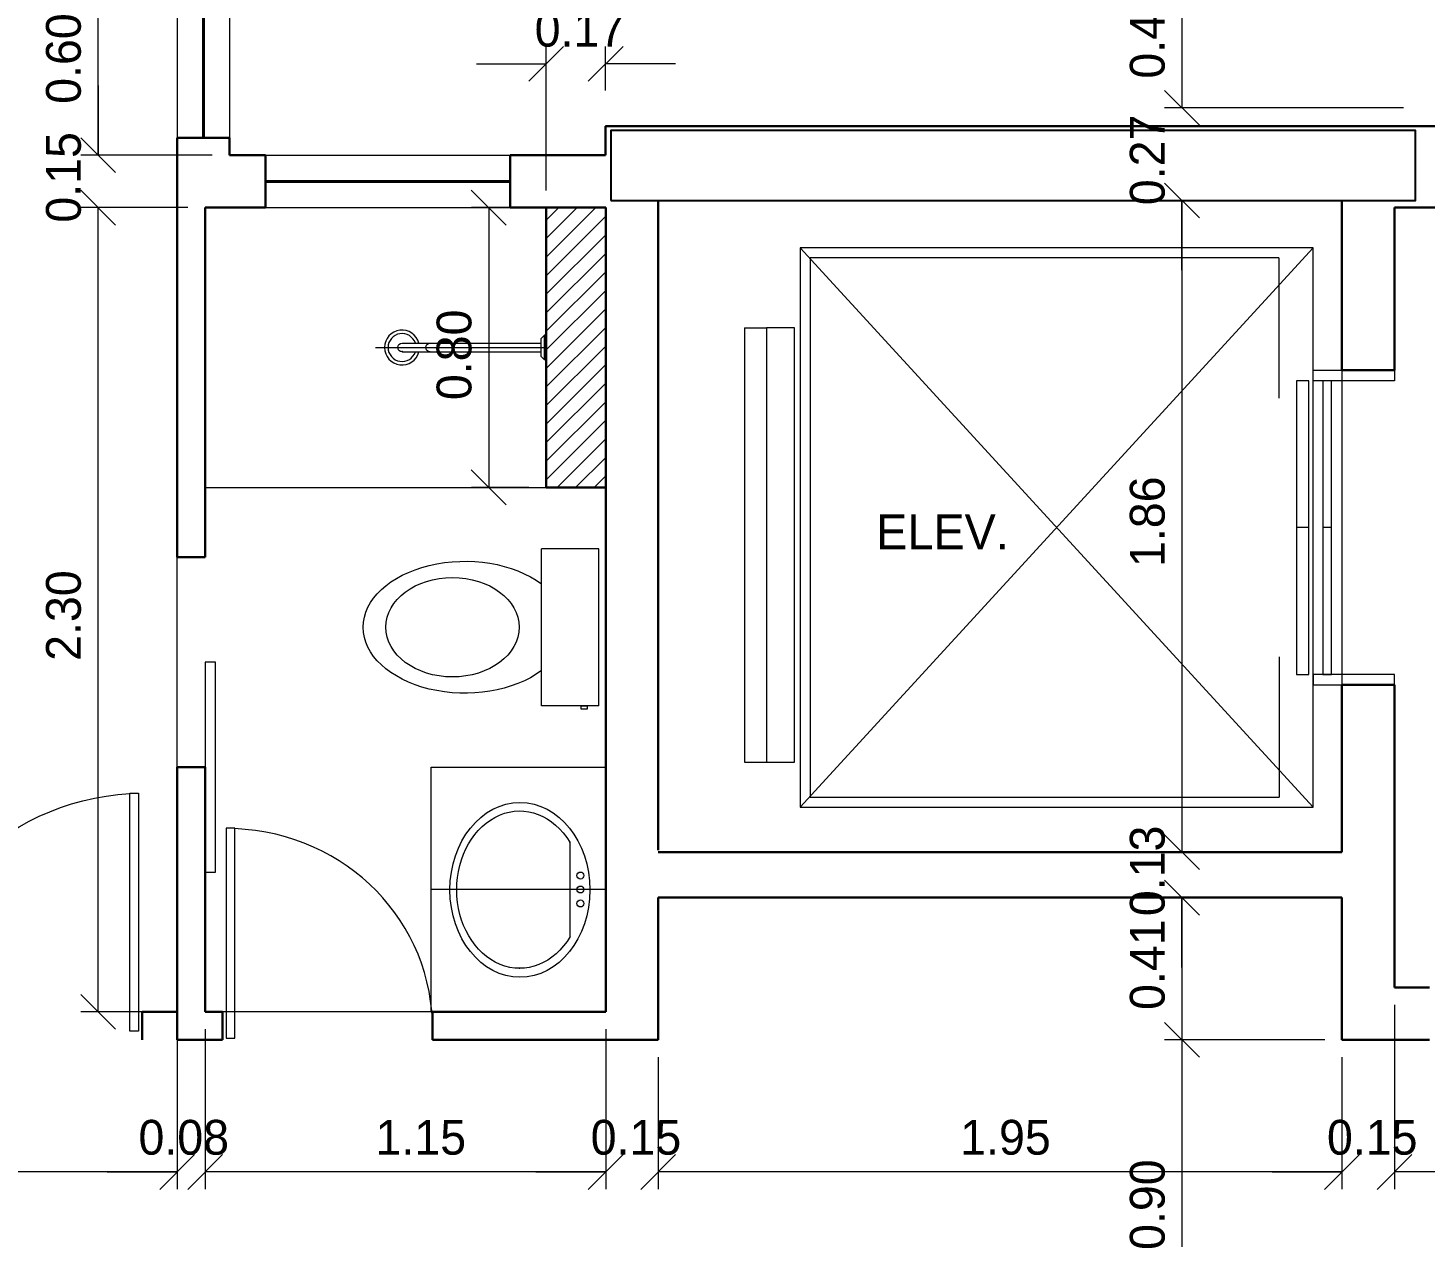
# Model space of a CAD drawing. Header units: metres. Extents: x 3.9 to 63.3, y 8 to 50.1.
# Drawn here: x 17.408 to 21.402, y 18.845 to 22.303 of the extents above; entities that cross this region are included whole.
import ezdxf
from ezdxf.enums import TextEntityAlignment as Align

# ---------------------------------------------------------------- set-up
doc = ezdxf.new("R2010")
doc.units = ezdxf.units.M
doc.header["$MEASUREMENT"] = 0
doc.linetypes.add('DGN Style 3', pattern=[1.383601, 0.988287, -0.395315])
doc.linetypes.add('DGN Style 4', pattern=[1.582247, 0.790629, -0.395315, 0.000988287, -0.395315])
doc.layers.get('Defpoints').update_dxf_attribs({"lineweight": 0})
for name, color, linetype, lineweight in [('00-EDIFICACOES TÉRREO', 7, 'Continuous', 0), ('24 - Textos Gerais', 7, 'Continuous', 0), ('34 - Mobiliário', 7, 'Continuous', 0), ('CORNIJAS_VAR NA PLANTA PTIPO 1', 7, 'Continuous', 0), ('Level 11-1', 7, 'Continuous', 0), ('Level 12', 7, 'Continuous', 0), ('Level 36', 7, 'Continuous', 0), ('Level 45', 7, 'Continuous', 0), ('Level 46', 7, 'Continuous', 0)]:
    doc.layers.add(name, color=color, linetype=linetype, lineweight=lineweight)
doc.layers.add('6', color=6, linetype='Continuous')
doc.styles.add('Style-INTL_ENGINEERING', font='INTL_ENGINEERING.shx')
doc.dimstyles.get("Standard").update_dxf_attribs({"dimtxt": 0.18, "dimasz": 0.18, "dimexe": 0.18, "dimexo": 0.0625, "dimgap": 0.09, "dimtad": 0, "dimtih": 1, "dimtoh": 1, "dimdec": 4, "dimzin": 1, "dimdsep": 46, "dimtxsty": 'Standard', "dimcen": 0, "dimadec": 0, "dimazin": 0, "dimtfac": 1, "dimtdec": 4, "dimtofl": 0, "dimtmove": 0, "dimatfit": 3, "dimfxl": 0, "dimtolj": 1, "dimtzin": 1, "dimarcsym": 0})

# ---------------------------------------------------------------- blocks, each defined once
blk = doc.blocks.new('*U27')
at = {"layer": '24 - Textos Gerais', "color": 172, "linetype": 'Continuous', "lineweight": 13}
blk.add_line((-0.147, -0.136), (-0.147, 0.133), dxfattribs=at)
at = {"layer": '24 - Textos Gerais', "color": 172, "linetype": 'DGN Style 4', "lineweight": 13}
blk.add_line((-0.25, -0.001), (0.25, -0.001), dxfattribs=at)
at = {"layer": '24 - Textos Gerais', "color": 172, "linetype": 'Continuous', "lineweight": 13}
for centre in [(-0.177, 0.039), (-0.177, -0.001), (-0.177, -0.041)]:
    blk.add_circle(centre, 0.01, dxfattribs=at)
blk.add_ellipse((-0.004, 0), major_axis=(0, 0.25), ratio=0.8, dxfattribs=at)
at = {"layer": '24 - Textos Gerais', "color": 172, "linetype": 'Continuous', "lineweight": 13, "extrusion": (0, 0, -1)}
blk.add_ellipse((-0.0033, -0.0006), major_axis=(0, 0.225), ratio=0.8, start_param=5.350888, end_param=10.349301, dxfattribs=at)
at = {"layer": '24 - Textos Gerais', "color": 172, "linetype": 'Continuous', "lineweight": 13}
for p in [(-0.003, 0.224), (-0.003, 0.224), (-0.147, -0.136)]:
    blk.add_point(p, dxfattribs=at)
blk = doc.blocks.new('SANCXP_1')
at = {"layer": '24 - Textos Gerais', "color": 172, "linetype": 'Continuous', "lineweight": 0}
for p, q in [((0.06, -0.4488), (0.06, 0.4488)), ((0.06, 0.4488), (0.3864, 0.4488)), ((0.3864, -0.4488), (0.3864, 0.4488)), ((0.06, -0.4488), (0.3864, -0.4488))]:
    blk.add_line(p, q, dxfattribs=at)
at = {"layer": '24 - Textos Gerais', "color": 172, "linetype": 'Continuous', "lineweight": 0, "extrusion": (0, 0, -1), "flags": 128}
blk.add_lwpolyline([(-0.1252, -0.4682), (-0.1601, -0.4682), (-0.1601, -0.4492), (-0.1252, -0.4492)], close=True, dxfattribs=at)
at = {"layer": '24 - Textos Gerais', "color": 172, "linetype": 'Continuous', "lineweight": 0}
blk.add_ellipse((0.825, 0.0001), major_axis=(-0.5814, 0), ratio=0.649123, start_param=0.716078, end_param=5.567107, dxfattribs=at)
at = {"layer": '24 - Textos Gerais', "color": 172, "linetype": 'Continuous', "lineweight": 0, "extrusion": (0, 0, -1)}
blk.add_ellipse((0.8964, 0.0001), major_axis=(0.381, 0), ratio=0.746923, dxfattribs=at)
blk = doc.blocks.new('*U29')
at = {"layer": '24 - Textos Gerais', "color": 172, "linetype": 'Continuous', "lineweight": 0}
for p, q in [((-0.2441, 0.035), (-0.2441, -0.035)), ((-0.2441, 0.035), (-0.2391, 0.035)), ((-0.2391, 0.035), (-0.2391, -0.035)), ((-0.2291, 0.025), (-0.2391, 0.035)), ((-0.2291, -0.025), (-0.2291, 0.025)), ((0.168, 0.0125), (-0.2291, 0.0125)), ((-0.2441, -0.035), (-0.2391, -0.035)), ((-0.2391, -0.035), (-0.2291, -0.025)), ((0.168, -0.0125), (-0.2291, -0.0125))]:
    blk.add_line(p, q, dxfattribs=at)
at = {"layer": '24 - Textos Gerais', "color": 172, "linetype": 'DGN Style 4', "lineweight": 13}
blk.add_line((0.2441, 0), (-0.2441, 0), dxfattribs=at)
at = {"layer": '24 - Textos Gerais', "color": 172, "linetype": 'Continuous', "lineweight": 0}
for radius, start, end in [(0.05, 194.4775, 165.5225), (0.04, 198.21, 161.79)]:
    blk.add_arc((0.168, 0), radius, start, end, dxfattribs=at)
at = {"layer": '24 - Textos Gerais', "color": 172, "linetype": 'Continuous', "lineweight": 0, "extrusion": (0, 0, -1)}
for centre in [(-0.088, 0), (-0.168, 0)]:
    blk.add_arc(centre, 0.0125, 90, 270, dxfattribs=at)
at = {"layer": '24 - Textos Gerais', "color": 172, "linetype": 'Continuous', "lineweight": 0}
blk.add_point((0.168, 0.011), dxfattribs=at)
blk = doc.blocks.new('*U22')
at = {"layer": 'Level 36', "color": 172, "linetype": 'Continuous', "lineweight": 13}
for p, q in [((-12.585, 3.08), (-11.6099, 3.08)), ((-11.9391, 2.28), (-11.4391, 2.28)), ((-11.9391, 1.58), (-11.9391, 2.28))]:
    blk.add_line(p, q, dxfattribs=at)
at = {"layer": '24 - Textos Gerais', "color": 172, "linetype": 'Continuous', "lineweight": 0, "rotation": 180}
blk.add_blockref('*U29', (-11.854, 3.48), dxfattribs=at)
at = {"layer": '24 - Textos Gerais', "color": 172, "linetype": 'Continuous', "lineweight": 0, "extrusion": (0, 0, -1), "xscale": 0.5000000000216841, "yscale": 0.5000000000216841, "zscale": 0.5000000000216841, "rotation": 359.9994663905647}
blk.add_blockref('SANCXP_1', (11.4298, 2.68), dxfattribs=at)
at = {"layer": '24 - Textos Gerais', "color": 172, "linetype": 'Continuous', "lineweight": 13, "rotation": 180}
blk.add_blockref('*U27', (-11.6891, 1.929), dxfattribs=at)
blk = doc.blocks.new('P60D')
at = {"layer": '00-EDIFICACOES TÉRREO', "color": 7, "linetype": 'Continuous', "lineweight": 13}
for p, q in [((0.035, 0.605), (0.01, 0.605)), ((0.01, 0.605), (0.01, 0.005)), ((0.035, 0.005), (0.035, 0.605)), ((0.01, 0.005), (0.035, 0.005))]:
    blk.add_line(p, q, dxfattribs=at)
blk.add_ellipse((-0.008, 0.0175), major_axis=(0.5808, 0.1881), ratio=0.957694, start_param=5.970015, end_param=7.482445, dxfattribs=at)
at = {"layer": 'CORNIJAS_VAR NA PLANTA PTIPO 1', "color": 7, "linetype": 'Continuous', "lineweight": 30}
for p, q in [((0, 0), (0, 0.08)), ((0.6, 0), (0.6, 0.08))]:
    blk.add_line(p, q, dxfattribs=at)
blk = doc.blocks.new('*U79')
at = {"layer": '34 - Mobiliário', "color": 7, "linetype": 'Continuous', "lineweight": 40}
blk.add_line((0, 0.25), (0, -0.25), dxfattribs=at)
at = {"layer": 'CORNIJAS_VAR NA PLANTA PTIPO 1', "color": 7, "linetype": 'Continuous', "lineweight": 0}
for p, q in [((-0.075, 0.25), (-0.075, -0.25)), ((0.075, 0.25), (0.075, -0.25))]:
    blk.add_line(p, q, dxfattribs=at)
at = {"layer": 'CORNIJAS_VAR NA PLANTA PTIPO 1', "color": 7, "linetype": 'Continuous', "lineweight": 30}
for p, q in [((-0.075, 0.25), (0.075, 0.25)), ((-0.075, -0.25), (0.075, -0.25))]:
    blk.add_line(p, q, dxfattribs=at)
blk = doc.blocks.new('*U77')
at = {"layer": '34 - Mobiliário', "color": 7, "linetype": 'DGN Style 3', "lineweight": 40}
blk.add_line((0.35, 0), (-0.35, 0), dxfattribs=at)
at = {"layer": 'CORNIJAS_VAR NA PLANTA PTIPO 1', "color": 7, "linetype": 'Continuous', "lineweight": 30}
for p, q in [((-0.35, -0.075), (-0.35, 0.075)), ((0.35, -0.075), (0.35, 0.075))]:
    blk.add_line(p, q, dxfattribs=at)
at = {"layer": 'CORNIJAS_VAR NA PLANTA PTIPO 1', "color": 7, "linetype": 'Continuous', "lineweight": 0}
for p, q in [((0.35, 0.075), (-0.35, 0.075)), ((0.35, -0.075), (-0.35, -0.075))]:
    blk.add_line(p, q, dxfattribs=at)
blk = doc.blocks.new('P70D')
at = {"layer": '00-EDIFICACOES TÉRREO', "color": 7, "linetype": 'Continuous', "lineweight": 13}
for p, q in [((0.035, 0.705), (0.01, 0.705)), ((0.01, 0.705), (0.01, 0.025)), ((0.035, 0.025), (0.035, 0.705)), ((0.01, 0.025), (0.035, 0.025))]:
    blk.add_line(p, q, dxfattribs=at)
blk.add_ellipse((0.0073, 0.032), major_axis=(0.6611, -0.2141), ratio=0.965677, start_param=0.313159, end_param=1.833935, dxfattribs=at)
at = {"layer": 'CORNIJAS_VAR NA PLANTA PTIPO 1', "color": 7, "linetype": 'Continuous', "lineweight": 30}
for p, q in [((0, 0), (0, 0.08)), ((0.7, 0), (0.7, 0.08))]:
    blk.add_line(p, q, dxfattribs=at)
blk = doc.blocks.new('*D242')
at = {"layer": 'Defpoints', "color": 2, "linetype": 'Continuous', "lineweight": 0}
for p, q in [((20.6574, 22.5888), (20.7569, 22.4893)), ((20.449, 22.539), (20.7566, 22.539)), ((20.7071, 22.539), (20.7071, 22.0746)), ((20.7569, 22.0249), (20.6574, 22.1244)), ((21.34, 22.0746), (20.6576, 22.0746))]:
    blk.add_line(p, q, dxfattribs=at)
at = {"layer": 'Defpoints'}
for p in [(20.3996, 22.539), (20.7071, 22.3068), (20.7071, 22.0746), (21.3895, 22.0746)]:
    blk.add_point(p, dxfattribs=at)
at = {"layer": 'Defpoints', "color": 2, "linetype": 'Continuous', "lineweight": 0, "style": 'Style-INTL_ENGINEERING'}
blk.add_text('0.46', height=0.0995, rotation=90, dxfattribs=at).set_placement((20.6079, 22.158), align=Align.MIDDLE_LEFT)
blk = doc.blocks.new('_Oblique')
at = {"color": 0, "linetype": 'ByBlock', "lineweight": -2}
blk.add_line((0.5, 0.5), (-0.5, -0.5), dxfattribs=at)
blk = doc.blocks.new('*D243')
at = {"layer": 'Defpoints', "color": 2, "linetype": 'Continuous', "lineweight": 0}
for p, q in [((20.7071, 22.2741), (20.7071, 22.0746)), ((20.7569, 22.0249), (20.6574, 22.1244)), ((21.34, 22.0746), (20.6576, 22.0746)), ((20.6574, 21.8594), (20.7569, 21.7599)), ((21.325, 21.8096), (20.6576, 21.8096)), ((20.7071, 21.6101), (20.7071, 21.8096))]:
    blk.add_line(p, q, dxfattribs=at)
at = {"layer": 'Defpoints'}
for p in [(21.3895, 22.0746), (20.7071, 21.9421), (20.7071, 21.8096), (21.3745, 21.8096)]:
    blk.add_point(p, dxfattribs=at)
at = {"layer": 'Defpoints', "color": 2, "linetype": 'Continuous', "lineweight": 0, "style": 'Style-INTL_ENGINEERING'}
blk.add_text('0.27', height=0.0995, rotation=90, dxfattribs=at).set_placement((20.6079, 21.796), align=Align.MIDDLE_LEFT)
blk = doc.blocks.new('*D244')
at = {"layer": 'Defpoints', "color": 2, "linetype": 'Continuous', "lineweight": 0}
for p, q in [((20.6574, 21.8594), (20.7569, 21.7599)), ((21.325, 21.8096), (20.6576, 21.8096)), ((20.7071, 21.8096), (20.7071, 19.9457)), ((20.7569, 19.896), (20.6574, 19.9955)), ((21.1151, 19.9457), (20.6576, 19.9457))]:
    blk.add_line(p, q, dxfattribs=at)
at = {"layer": 'Defpoints'}
for p in [(21.3745, 21.8096), (20.7071, 20.8777), (20.7071, 19.9457), (21.1645, 19.9457)]:
    blk.add_point(p, dxfattribs=at)
at = {"layer": 'Defpoints', "color": 2, "linetype": 'Continuous', "lineweight": 0, "style": 'Style-INTL_ENGINEERING'}
blk.add_text('1.86', height=0.0995, rotation=90, dxfattribs=at).set_placement((20.6079, 20.7613), align=Align.MIDDLE_LEFT)
blk = doc.blocks.new('*D245')
at = {"layer": 'Defpoints', "color": 2, "linetype": 'Continuous', "lineweight": 0}
for p, q in [((20.7569, 19.896), (20.6574, 19.9955)), ((20.7071, 19.9986), (20.7071, 19.9457)), ((21.1151, 19.9457), (20.6576, 19.9457)), ((20.6574, 19.8655), (20.7569, 19.766)), ((21.1151, 19.8157), (20.6576, 19.8157)), ((20.7071, 19.6162), (20.7071, 19.8157))]:
    blk.add_line(p, q, dxfattribs=at)
at = {"layer": 'Defpoints'}
for p in [(21.1645, 19.9457), (20.7071, 19.8807), (20.7071, 19.8157), (21.1645, 19.8157)]:
    blk.add_point(p, dxfattribs=at)
at = {"layer": 'Defpoints', "color": 2, "linetype": 'Continuous', "lineweight": 0, "style": 'Style-INTL_ENGINEERING'}
blk.add_text('0.13', height=0.0995, rotation=90, dxfattribs=at).set_placement((20.6079, 19.7628), align=Align.MIDDLE_LEFT)
blk = doc.blocks.new('*D246')
at = {"layer": 'Defpoints', "color": 2, "linetype": 'Continuous', "lineweight": 0}
for p, q in [((20.6574, 19.8655), (20.7569, 19.766)), ((21.1151, 19.8157), (20.6576, 19.8157)), ((20.7071, 19.8157), (20.7071, 19.409)), ((20.7569, 19.3593), (20.6574, 19.4588)), ((21.1151, 19.409), (20.6576, 19.409))]:
    blk.add_line(p, q, dxfattribs=at)
at = {"layer": 'Defpoints'}
for p in [(21.1645, 19.8157), (20.7071, 19.6124), (20.7071, 19.409), (21.1645, 19.409)]:
    blk.add_point(p, dxfattribs=at)
at = {"layer": 'Defpoints', "color": 2, "linetype": 'Continuous', "lineweight": 0, "style": 'Style-INTL_ENGINEERING'}
blk.add_text('0.41', height=0.0995, rotation=90, dxfattribs=at).set_placement((20.6079, 19.4945), align=Align.MIDDLE_LEFT)
blk = doc.blocks.new('*D247')
at = {"layer": 'Defpoints', "color": 2, "linetype": 'Continuous', "lineweight": 0}
for p, q in [((20.6574, 19.4588), (20.7569, 19.3593)), ((21.1151, 19.409), (20.6576, 19.409)), ((20.7071, 19.409), (20.7071, 18.509)), ((20.7569, 18.4593), (20.6574, 18.5588)), ((21.0951, 18.509), (20.6576, 18.509))]:
    blk.add_line(p, q, dxfattribs=at)
at = {"layer": 'Defpoints'}
for p in [(21.1645, 19.409), (20.7071, 18.959), (20.7071, 18.509), (21.1445, 18.509)]:
    blk.add_point(p, dxfattribs=at)
at = {"layer": 'Defpoints', "color": 2, "linetype": 'Continuous', "lineweight": 0, "style": 'Style-INTL_ENGINEERING'}
blk.add_text('0.90', height=0.0995, rotation=90, dxfattribs=at).set_placement((20.6079, 18.8082), align=Align.MIDDLE_LEFT)
blk = doc.blocks.new('*D277')
at = {"layer": 'Defpoints', "color": 2, "linetype": 'Continuous', "lineweight": 0}
for p, q in [((21.3146, 19.5095), (21.3146, 18.9817)), ((22.8146, 19.5095), (22.8146, 18.9817)), ((21.2648, 18.9814), (21.3643, 19.0809)), ((22.8643, 19.0809), (22.7648, 18.9814)), ((22.8146, 19.0312), (21.3146, 19.0312))]:
    blk.add_line(p, q, dxfattribs=at)
at = {"layer": 'Defpoints'}
for p in [(21.3146, 19.559), (22.8146, 19.559), (21.3146, 19.0312), (22.0646, 19.0312)]:
    blk.add_point(p, dxfattribs=at)
at = {"layer": 'Defpoints', "color": 2, "linetype": 'Continuous', "lineweight": 0, "style": 'Style-INTL_ENGINEERING'}
blk.add_text('1.50', height=0.0995, dxfattribs=at).set_placement((21.9466, 19.1304), align=Align.MIDDLE_LEFT)
blk = doc.blocks.new('*D278')
at = {"layer": 'Defpoints', "color": 2, "linetype": 'Continuous', "lineweight": 0}
for p, q in [((21.3146, 19.5095), (21.3146, 18.9817)), ((21.1645, 19.3595), (21.1645, 18.9817)), ((21.2143, 19.0809), (21.1148, 18.9814)), ((21.2648, 18.9814), (21.3643, 19.0809)), ((20.9651, 19.0312), (21.1645, 19.0312)), ((21.3575, 19.0312), (21.3146, 19.0312))]:
    blk.add_line(p, q, dxfattribs=at)
at = {"layer": 'Defpoints'}
for p in [(21.3146, 19.559), (21.1645, 19.409), (21.1645, 19.0312), (21.2396, 19.0312)]:
    blk.add_point(p, dxfattribs=at)
at = {"layer": 'Defpoints', "color": 2, "linetype": 'Continuous', "lineweight": 0, "style": 'Style-INTL_ENGINEERING'}
blk.add_text('0.15', height=0.0995, dxfattribs=at).set_placement((21.1216, 19.1304), align=Align.MIDDLE_LEFT)
blk = doc.blocks.new('*D279')
at = {"layer": 'Defpoints', "color": 2, "linetype": 'Continuous', "lineweight": 0}
for p, q in [((19.2097, 19.3595), (19.2097, 18.9817)), ((21.1645, 19.3595), (21.1645, 18.9817)), ((19.1599, 18.9814), (19.2594, 19.0809)), ((21.2143, 19.0809), (21.1148, 18.9814)), ((21.1645, 19.0312), (19.2097, 19.0312))]:
    blk.add_line(p, q, dxfattribs=at)
at = {"layer": 'Defpoints'}
for p in [(19.2097, 19.409), (21.1645, 19.409), (19.2097, 19.0312), (20.1871, 19.0312)]:
    blk.add_point(p, dxfattribs=at)
at = {"layer": 'Defpoints', "color": 2, "linetype": 'Continuous', "lineweight": 0, "style": 'Style-INTL_ENGINEERING'}
blk.add_text('1.95', height=0.0995, dxfattribs=at).set_placement((20.0731, 19.1304), align=Align.MIDDLE_LEFT)
blk = doc.blocks.new('*D280')
at = {"layer": 'Defpoints', "color": 2, "linetype": 'Continuous', "lineweight": 0}
for p, q in [((19.0597, 19.4395), (19.0597, 18.9817)), ((19.2097, 19.3595), (19.2097, 18.9817)), ((19.1094, 19.0809), (19.0099, 18.9814)), ((19.1599, 18.9814), (19.2594, 19.0809)), ((18.8602, 19.0312), (19.0597, 19.0312)), ((19.2526, 19.0312), (19.2097, 19.0312))]:
    blk.add_line(p, q, dxfattribs=at)
at = {"layer": 'Defpoints'}
for p in [(19.0597, 19.489), (19.2097, 19.409), (19.0597, 19.0312), (19.1347, 19.0312)]:
    blk.add_point(p, dxfattribs=at)
at = {"layer": 'Defpoints', "color": 2, "linetype": 'Continuous', "lineweight": 0, "style": 'Style-INTL_ENGINEERING'}
blk.add_text('0.15', height=0.0995, dxfattribs=at).set_placement((19.0168, 19.1304), align=Align.MIDDLE_LEFT)
blk = doc.blocks.new('*D281')
at = {"layer": 'Defpoints', "color": 2, "linetype": 'Continuous', "lineweight": 0}
for p, q in [((17.9145, 19.4395), (17.9145, 18.9817)), ((19.0597, 19.4395), (19.0597, 18.9817)), ((17.8648, 18.9814), (17.9643, 19.0809)), ((19.1094, 19.0809), (19.0099, 18.9814)), ((19.0597, 19.0312), (17.9145, 19.0312))]:
    blk.add_line(p, q, dxfattribs=at)
at = {"layer": 'Defpoints'}
for p in [(17.9145, 19.489), (19.0597, 19.489), (17.9145, 19.0312), (18.4871, 19.0312)]:
    blk.add_point(p, dxfattribs=at)
at = {"layer": 'Defpoints', "color": 2, "linetype": 'Continuous', "lineweight": 0, "style": 'Style-INTL_ENGINEERING'}
blk.add_text('1.15', height=0.0995, dxfattribs=at).set_placement((18.4017, 19.1304), align=Align.MIDDLE_LEFT)
blk = doc.blocks.new('*D282')
at = {"layer": 'Defpoints', "color": 2, "linetype": 'Continuous', "lineweight": 0}
for p, q in [((17.8346, 19.4395), (17.8346, 18.9817)), ((17.9145, 19.4395), (17.9145, 18.9817)), ((17.8843, 19.0809), (17.7848, 18.9814)), ((17.8648, 18.9814), (17.9643, 19.0809)), ((17.635, 19.0312), (17.8346, 19.0312)), ((18.025, 19.0312), (17.9145, 19.0312))]:
    blk.add_line(p, q, dxfattribs=at)
at = {"layer": 'Defpoints'}
for p in [(17.8346, 19.489), (17.9145, 19.489), (17.8346, 19.0312), (17.8745, 19.0312)]:
    blk.add_point(p, dxfattribs=at)
at = {"layer": 'Defpoints', "color": 2, "linetype": 'Continuous', "lineweight": 0, "style": 'Style-INTL_ENGINEERING'}
blk.add_text('0.08', height=0.0995, dxfattribs=at).set_placement((17.7241, 19.1304), align=Align.MIDDLE_LEFT)
blk = doc.blocks.new('*D283')
at = {"layer": 'Defpoints', "color": 2, "linetype": 'Continuous', "lineweight": 0}
for p, q in [((17.8346, 19.4395), (17.8346, 18.9817)), ((15.3345, 19.2595), (15.3345, 18.9817)), ((15.2848, 18.9814), (15.3843, 19.0809)), ((17.8843, 19.0809), (17.7848, 18.9814)), ((17.8346, 19.0312), (15.3345, 19.0312))]:
    blk.add_line(p, q, dxfattribs=at)
at = {"layer": 'Defpoints'}
for p in [(17.8346, 19.489), (15.3345, 19.309), (15.3345, 19.0312), (16.5845, 19.0312)]:
    blk.add_point(p, dxfattribs=at)
at = {"layer": 'Defpoints', "color": 2, "linetype": 'Continuous', "lineweight": 0, "style": 'Style-INTL_ENGINEERING'}
blk.add_text('2.50', height=0.0995, dxfattribs=at).set_placement((16.4384, 19.1304), align=Align.MIDDLE_LEFT)
blk = doc.blocks.new('*D312')
at = {"layer": 'Defpoints', "color": 2, "linetype": 'Continuous', "lineweight": 0}
for p, q in [((17.6088, 22.1385), (17.6088, 21.939)), ((17.6585, 21.8893), (17.559, 21.9888)), ((17.9351, 21.939), (17.5593, 21.939)), ((17.559, 21.8388), (17.6585, 21.7393)), ((17.8651, 21.789), (17.5593, 21.789)), ((17.6088, 21.7461), (17.6088, 21.789))]:
    blk.add_line(p, q, dxfattribs=at)
at = {"layer": 'Defpoints'}
for p in [(17.6088, 21.939), (17.9845, 21.939), (17.6088, 21.864), (17.9145, 21.789)]:
    blk.add_point(p, dxfattribs=at)
at = {"layer": 'Defpoints', "color": 2, "linetype": 'Continuous', "lineweight": 0, "style": 'Style-INTL_ENGINEERING'}
blk.add_text('0.15', height=0.0995, rotation=90, dxfattribs=at).set_placement((17.5095, 21.7461), align=Align.MIDDLE_LEFT)
blk = doc.blocks.new('*D313')
at = {"layer": 'Defpoints', "color": 2, "linetype": 'Continuous', "lineweight": 0}
for p, q in [((17.559, 22.5888), (17.6585, 22.4893)), ((17.785, 22.539), (17.5593, 22.539)), ((17.6088, 21.939), (17.6088, 22.539)), ((17.6585, 21.8893), (17.559, 21.9888)), ((17.9351, 21.939), (17.5593, 21.939))]:
    blk.add_line(p, q, dxfattribs=at)
at = {"layer": 'Defpoints'}
for p in [(17.6088, 22.539), (17.8346, 22.539), (17.6088, 22.239), (17.9845, 21.939)]:
    blk.add_point(p, dxfattribs=at)
at = {"layer": 'Defpoints', "color": 2, "linetype": 'Continuous', "lineweight": 0, "style": 'Style-INTL_ENGINEERING'}
blk.add_text('0.60', height=0.0995, rotation=90, dxfattribs=at).set_placement((17.5095, 22.0859), align=Align.MIDDLE_LEFT)
blk = doc.blocks.new('*D311')
at = {"layer": 'Defpoints', "color": 2, "linetype": 'Continuous', "lineweight": 0}
for p, q in [((17.559, 21.8388), (17.6585, 21.7393)), ((17.8651, 21.789), (17.5593, 21.789)), ((17.6088, 19.489), (17.6088, 21.789)), ((17.6585, 19.4393), (17.559, 19.5388)), ((17.785, 19.489), (17.5593, 19.489))]:
    blk.add_line(p, q, dxfattribs=at)
at = {"layer": 'Defpoints'}
for p in [(17.6088, 21.789), (17.9145, 21.789), (17.6088, 20.639), (17.8346, 19.489)]:
    blk.add_point(p, dxfattribs=at)
at = {"layer": 'Defpoints', "color": 2, "linetype": 'Continuous', "lineweight": 0, "style": 'Style-INTL_ENGINEERING'}
blk.add_text('2.30', height=0.0995, rotation=90, dxfattribs=at).set_placement((17.5095, 20.4929), align=Align.MIDDLE_LEFT)
blk = doc.blocks.new('*D328')
at = {"layer": 'Defpoints', "color": 2, "linetype": 'Continuous', "lineweight": 0}
for p, q in [((18.9394, 22.2498), (18.8399, 22.1503)), ((18.8897, 21.8385), (18.8897, 22.2495)), ((19.0098, 22.1503), (19.1093, 22.2498)), ((19.0595, 22.1241), (19.0595, 22.2495)), ((18.6902, 22.2), (18.8897, 22.2)), ((19.259, 22.2), (19.0595, 22.2))]:
    blk.add_line(p, q, dxfattribs=at)
at = {"layer": 'Defpoints'}
for p in [(18.8897, 22.2), (18.9746, 22.2), (19.0595, 22.0746), (18.8897, 21.789)]:
    blk.add_point(p, dxfattribs=at)
at = {"layer": 'Defpoints', "color": 2, "linetype": 'Continuous', "lineweight": 0, "style": 'Style-INTL_ENGINEERING'}
blk.add_text('0.17', height=0.0995, dxfattribs=at).set_placement((18.8567, 22.2993), align=Align.MIDDLE_LEFT)
blk = doc.blocks.new('*D329')
at = {"layer": 'Defpoints', "color": 2, "linetype": 'Continuous', "lineweight": 0}
for p, q in [((18.6756, 21.8388), (18.7751, 21.7393)), ((18.8402, 21.789), (18.6759, 21.789)), ((18.7254, 21.789), (18.7254, 20.989)), ((18.7751, 20.9393), (18.6756, 21.0388)), ((18.8402, 20.989), (18.6759, 20.989))]:
    blk.add_line(p, q, dxfattribs=at)
at = {"layer": 'Defpoints'}
for p in [(18.8897, 21.789), (18.7254, 21.389), (18.7254, 20.989), (18.8897, 20.989)]:
    blk.add_point(p, dxfattribs=at)
at = {"layer": 'Defpoints', "color": 2, "linetype": 'Continuous', "lineweight": 0, "style": 'Style-INTL_ENGINEERING'}
blk.add_text('0.80', height=0.0995, rotation=90, dxfattribs=at).set_placement((18.6261, 21.2386), align=Align.MIDDLE_LEFT)
blk = doc.blocks.new('ELEV1_')
at = {"color": 7, "linetype": 'Continuous', "lineweight": 30}
for p, q in [((-0.45, 0), (-0.45, 0.15)), ((0.45, 0), (0.45, 0.15))]:
    blk.add_line(p, q, dxfattribs=at)
at = {"color": 7, "linetype": 'Continuous', "lineweight": 0}
blk.add_line((-0.45, 0), (0.45, 0), dxfattribs=at)
at = {"color": 120, "linetype": 'Continuous', "lineweight": 0}
for p, q in [((-0.42, -0.03), (-0.42, -0.055)), ((0.42, -0.03), (-0.42, -0.03)), ((0, -0.03), (0, -0.055)), ((0.42, -0.055), (0.42, -0.03)), ((-0.42, -0.055), (0.42, -0.055)), ((0.8, -1.5489), (-0.8, -0.0826)), ((0.8, -0.0827), (-0.8, -1.5489)), ((-0.42, -0.095), (-0.42, -0.13)), ((0.42, -0.095), (-0.42, -0.095)), ((0, -0.095), (0, -0.13)), ((0.42, -0.13), (0.42, -0.095)), ((-0.42, -0.13), (0.42, -0.13)), ((-0.7713, -0.18), (-0.7713, -1.5201)), ((-0.7713, -0.18), (-0.37, -0.18)), ((0.37, -0.18), (0.7713, -0.18)), ((0.7713, -1.5202), (0.7713, -0.18)), ((-0.7713, -1.5201), (0.7713, -1.5202)), ((-0.5713, -1.7076), (-0.5713, -1.6452)), ((0.6712, -1.7076), (0.6712, -1.6451)), ((-0.5713, -1.7076), (0.6712, -1.7076))]:
    blk.add_line(p, q, dxfattribs=at)
at = {"color": 120, "linetype": 'Continuous', "lineweight": 0, "flags": 128}
for points in [[(-0.42, -0.0827), (-0.45, -0.0827), (-0.45, 0.15), (-0.42, 0.15)], [(0.42, -0.0826), (0.45, -0.0826), (0.45, 0.15), (0.42, 0.15)], [(-0.8, -1.5489), (0.8, -1.5489), (0.8, -0.0827), (-0.8, -0.0826)], [(-0.5713, -1.6452), (0.6712, -1.6451), (0.6712, -1.5651), (-0.5712, -1.5652)]]:
    blk.add_lwpolyline(points, close=True, dxfattribs=at)

msp = doc.modelspace()

# ---------------------------------------------------------------- linework, layer by layer
at = {"layer": '00-EDIFICACOES TÉRREO', "color": 7, "linetype": 'Continuous', "lineweight": 13, "flags": 128}
msp.add_lwpolyline([(17.9445, 20.489), (17.9145, 20.489), (17.9145, 19.889), (17.9445, 19.889)], close=True, dxfattribs=at)
at = {"layer": '6', "linetype": 'Continuous'}
msp.add_lwpolyline([(19.0745, 21.8096), (21.3745, 21.8096), (21.3745, 22.0096), (19.0745, 22.0096)], close=True, dxfattribs=at)
at = {"layer": 'CORNIJAS_VAR NA PLANTA PTIPO 1', "color": 7, "linetype": 'Continuous', "lineweight": 30}
for p, q in [((17.8346, 20.789), (17.8346, 21.9891)), ((17.9845, 21.939), (17.9845, 21.989)), ((18.0871, 21.939), (17.9845, 21.939)), ((19.0595, 21.939), (18.7871, 21.939)), ((18.0871, 21.789), (17.9145, 21.789)), ((17.9145, 20.789), (17.9145, 21.789)), ((19.0597, 21.789), (18.7871, 21.789)), ((21.4645, 21.789), (21.3145, 21.789)), ((17.9145, 20.789), (17.8346, 20.789)), ((17.9145, 20.189), (17.8346, 20.189)), ((17.8346, 19.409), (17.8346, 20.189)), ((17.9145, 19.489), (17.9145, 20.189)), ((19.0597, 19.489), (19.0597, 19.8157)), ((19.2097, 19.409), (19.2097, 19.8157)), ((21.1645, 19.409), (21.1645, 19.8157)), ((21.4145, 19.559), (21.3146, 19.559)), ((17.8346, 19.489), (17.7345, 19.489)), ((17.9645, 19.489), (17.9145, 19.489)), ((19.0597, 19.489), (18.5646, 19.489)), ((17.9646, 19.409), (17.8346, 19.409)), ((19.2097, 19.409), (18.5646, 19.409)), ((21.4145, 19.409), (21.1645, 19.409))]:
    msp.add_line(p, q, dxfattribs=at)
at = {"layer": 'CORNIJAS_VAR NA PLANTA PTIPO 1', "color": 7, "linetype": 'Continuous', "lineweight": 0}
for p, q in [((17.8346, 20.189), (17.8346, 20.789)), ((18.5646, 19.489), (17.9646, 19.489))]:
    msp.add_line(p, q, dxfattribs=at)
at = {"layer": 'CORNIJAS_VAR NA PLANTA PTIPO 1', "color": 7, "linetype": 'Continuous', "lineweight": 30, "flags": 128}
msp.add_lwpolyline([(21.4645, 22.0217), (19.0595, 22.0217), (19.0595, 21.939)], dxfattribs=at)
at = {"layer": 'Level 11-1', "color": 7, "linetype": 'Continuous', "lineweight": 30}
for p, q in [((19.0597, 21.789), (19.0597, 19.8157)), ((21.3146, 19.559), (21.3146, 19.8157))]:
    msp.add_line(p, q, dxfattribs=at)
at = {"layer": 'Level 45', "color": 6, "linetype": 'Continuous', "lineweight": 0}
for p, q in [((18.8897, 21.6474), (19.0313, 21.789)), ((18.8897, 21.7004), (18.9783, 21.789)), ((18.8897, 21.7535), (18.9253, 21.789)), ((18.8897, 21.5944), (19.0597, 21.7644)), ((18.8897, 21.5413), (19.0597, 21.7113)), ((18.8897, 21.4883), (19.0597, 21.6583)), ((18.8897, 21.4353), (19.0597, 21.6053)), ((18.8897, 21.3822), (19.0597, 21.5522)), ((18.8897, 21.3292), (19.0597, 21.4992)), ((18.8897, 21.2762), (19.0597, 21.4462)), ((18.8897, 21.2231), (19.0597, 21.3931)), ((18.8897, 21.1701), (19.0597, 21.3401)), ((18.8897, 21.1171), (19.0597, 21.2871)), ((18.8897, 21.064), (19.0597, 21.234)), ((18.8897, 21.011), (19.0597, 21.181)), ((18.9208, 20.989), (19.0597, 21.128)), ((18.9738, 20.989), (19.0597, 21.0749)), ((19.0268, 20.989), (19.0597, 21.0219))]:
    msp.add_line(p, q, dxfattribs=at)
at = {"layer": 'Level 45', "color": 6, "linetype": 'Continuous', "lineweight": 30, "flags": 128}
msp.add_lwpolyline([(19.0597, 21.789), (18.8897, 21.789), (18.8897, 20.989), (19.0597, 20.989)], close=True, dxfattribs=at)
at = {"layer": 'Level 46', "color": 7, "linetype": 'Continuous', "lineweight": 30}
for p, q in [((19.2097, 21.8096), (19.2097, 19.9513)), ((21.1645, 21.324), (21.1645, 21.8096)), ((19.0597, 21.789), (19.0597, 19.8157)), ((21.3146, 21.324), (21.3146, 21.789)), ((21.1645, 19.9457), (21.1645, 20.424)), ((21.3146, 19.8157), (21.3146, 20.424)), ((21.1645, 19.9457), (19.2097, 19.9457)), ((21.1645, 19.8157), (19.2097, 19.8157))]:
    msp.add_line(p, q, dxfattribs=at)

# ---------------------------------------------------------------- block references
at = {"layer": 'CORNIJAS_VAR NA PLANTA PTIPO 1', "color": 7, "linetype": 'Continuous', "lineweight": 0, "extrusion": (0, 0, -1)}
msp.add_blockref('*U79', (-17.9095, 22.239), dxfattribs=at)
at = {"layer": 'CORNIJAS_VAR NA PLANTA PTIPO 1', "color": 7, "linetype": 'Continuous', "lineweight": 30, "extrusion": (0, 0, -1)}
msp.add_blockref('*U77', (-18.4371, 21.864), dxfattribs=at)
at = {"layer": 'CORNIJAS_VAR NA PLANTA PTIPO 1', "color": 7, "linetype": 'Continuous', "lineweight": 30}
for name, p, xscale, yscale, rotation in [('P70D', (17.7345, 19.4091), 1.000004656718364, -1.000004656718364, 180.0008004104257), ('P60D', (17.9646, 19.409), 1.000004656664151, 1.000004656664151, 0.0005336069505462)]:
    msp.add_blockref(name, p, dxfattribs=dict(at, xscale=xscale, yscale=yscale, rotation=rotation))
at = {"layer": 'Level 36', "color": 172, "linetype": 'Continuous', "lineweight": 13}
msp.add_blockref('*U22', (30.4996, 17.909), dxfattribs=at)
at = {"layer": 'Level 46', "color": 120, "linetype": 'Continuous', "lineweight": 0, "xscale": 1.000000000097578, "yscale": 1.000000000097578, "rotation": 270.000800414153}
msp.add_blockref('ELEV1_', (21.1645, 20.8741), dxfattribs=at)

# ---------------------------------------------------------------- texts
at = {"layer": 'Level 12', "color": 2, "linetype": 'Continuous', "lineweight": 13, "insert": (20.0225, 20.8619), "char_height": 0.1, "attachment_point": 5, "line_spacing_factor": 1.200006, "style": 'Style-INTL_ENGINEERING'}
msp.add_mtext('ELEV.\\P', dxfattribs=at)

# ---------------------------------------------------------------- dimensions: what is measured, and where the dimension line sits
at = {"layer": 'Defpoints', "color": 2, "linetype": 'Continuous', "lineweight": 0}
for base, p1, p2, angle, override, picture, middle in [((17.6088, 22.539), (17.9845, 21.939), (17.8346, 22.539), 90, {"dimtxt": 0.0995, "dimasz": 0.0995, "dimexe": 0.0495, "dimexo": 0.0495, "dimgap": 0.0495, "dimtad": 1, "dimtih": 0, "dimtoh": 0, "dimdec": 2, "dimzin": 3, "dimtxsty": 'Style-INTL_ENGINEERING', "dimblk": 'Oblique', "dimclre": 2, "dimtdec": 2, "dimatfit": 1, "dimtolj": 0, "dimtzin": 3, "dimlwe": 0}, '*D313', (17.6088, 22.239)), ((20.7071, 22.0746), (20.3996, 22.539), (21.3895, 22.0746), 270, {"dimtxt": 0.0995, "dimasz": 0.0995, "dimexe": 0.0495, "dimexo": 0.0495, "dimgap": 0.0495, "dimtad": 1, "dimtih": 0, "dimtoh": 0, "dimdec": 2, "dimzin": 3, "dimtxsty": 'Style-INTL_ENGINEERING', "dimblk": 'Oblique', "dimclre": 2, "dimtdec": 2, "dimatfit": 1, "dimtolj": 0, "dimtzin": 3, "dimlwe": 0}, '*D242', (20.7071, 22.3068)), ((18.8897, 22.2), (19.0595, 22.0746), (18.8897, 21.789), 180, {"dimtxt": 0.0995, "dimasz": 0.0995, "dimexe": 0.0495, "dimexo": 0.0495, "dimgap": 0.0495, "dimtad": 1, "dimtih": 0, "dimtoh": 0, "dimdec": 2, "dimzin": 3, "dimtxsty": 'Style-INTL_ENGINEERING', "dimblk": 'Oblique', "dimclre": 2, "dimtdec": 2, "dimatfit": 1, "dimfrac": 2, "dimtolj": 0, "dimtzin": 3, "dimlwe": 0}, '*D328', (18.9746, 22.2)), ((20.70711, 21.8096296026), (21.389525894, 22.0746296026), (21.374525894, 21.8096296026), 270, {"dimtxt": 0.0995, "dimasz": 0.0995, "dimexe": 0.0495, "dimexo": 0.0495, "dimgap": 0.0495, "dimtad": 1, "dimtih": 0, "dimtoh": 0, "dimdec": 2, "dimzin": 3, "dimtxsty": 'Style-INTL_ENGINEERING', "dimblk": 'Oblique', "dimclre": 2, "dimtdec": 2, "dimatfit": 1, "dimtolj": 0, "dimtzin": 3, "dimlwe": 0}, '*D243', (20.70711, 21.9421296026)), ((20.7071, 19.9457), (21.3745, 21.8096), (21.1645, 19.9457), 270, {"dimtxt": 0.0995, "dimasz": 0.0995, "dimexe": 0.0495, "dimexo": 0.0495, "dimgap": 0.0495, "dimtad": 1, "dimtih": 0, "dimtoh": 0, "dimdec": 2, "dimzin": 3, "dimtxsty": 'Style-INTL_ENGINEERING', "dimblk": 'Oblique', "dimclre": 2, "dimtdec": 2, "dimatfit": 1, "dimtolj": 0, "dimtzin": 3, "dimlwe": 0}, '*D244', (20.7071, 20.8777)), ((17.6088, 21.789), (17.8346, 19.489), (17.9145, 21.789), 90, {"dimtxt": 0.0995, "dimasz": 0.0995, "dimexe": 0.0495, "dimexo": 0.0495, "dimgap": 0.0495, "dimtad": 1, "dimtih": 0, "dimtoh": 0, "dimdec": 2, "dimzin": 3, "dimtxsty": 'Style-INTL_ENGINEERING', "dimblk": 'Oblique', "dimclre": 2, "dimtdec": 2, "dimatfit": 1, "dimtolj": 0, "dimtzin": 3, "dimlwe": 0}, '*D311', (17.6088, 20.639)), ((18.7254, 20.989), (18.8897, 21.789), (18.8897, 20.989), 270, {"dimtxt": 0.0995, "dimasz": 0.0995, "dimexe": 0.0495, "dimexo": 0.0495, "dimgap": 0.0495, "dimtad": 1, "dimtih": 0, "dimtoh": 0, "dimdec": 2, "dimzin": 3, "dimtxsty": 'Style-INTL_ENGINEERING', "dimblk": 'Oblique', "dimclre": 2, "dimtdec": 2, "dimatfit": 1, "dimfrac": 2, "dimtolj": 0, "dimtzin": 3, "dimlwe": 0}, '*D329', (18.7254, 21.389)), ((20.7071, 19.409), (21.1645, 19.8157), (21.1645, 19.409), 270, {"dimtxt": 0.0995, "dimasz": 0.0995, "dimexe": 0.0495, "dimexo": 0.0495, "dimgap": 0.0495, "dimtad": 1, "dimtih": 0, "dimtoh": 0, "dimdec": 2, "dimzin": 3, "dimtxsty": 'Style-INTL_ENGINEERING', "dimblk": 'Oblique', "dimclre": 2, "dimtdec": 2, "dimatfit": 1, "dimtolj": 0, "dimtzin": 3, "dimlwe": 0}, '*D246', (20.7071, 19.6124)), ((21.3146, 19.0312), (22.8146, 19.559), (21.3146, 19.559), 180, {"dimtxt": 0.0995, "dimasz": 0.0995, "dimexe": 0.0495, "dimexo": 0.0495, "dimgap": 0.0495, "dimtad": 1, "dimtih": 0, "dimtoh": 0, "dimdec": 2, "dimzin": 3, "dimtxsty": 'Style-INTL_ENGINEERING', "dimblk": 'Oblique', "dimclre": 2, "dimtdec": 2, "dimatfit": 1, "dimtolj": 0, "dimtzin": 3, "dimlwe": 0}, '*D277', (22.0646, 19.0312)), ((15.3345, 19.0312), (17.8346, 19.489), (15.3345, 19.309), 180, {"dimtxt": 0.0995, "dimasz": 0.0995, "dimexe": 0.0495, "dimexo": 0.0495, "dimgap": 0.0495, "dimtad": 1, "dimtih": 0, "dimtoh": 0, "dimdec": 2, "dimzin": 3, "dimtxsty": 'Style-INTL_ENGINEERING', "dimblk": 'Oblique', "dimclre": 2, "dimtdec": 2, "dimatfit": 1, "dimtolj": 0, "dimtzin": 3, "dimlwe": 0}, '*D283', (16.5845, 19.0312)), ((17.9145, 19.0312), (19.0597, 19.489), (17.9145, 19.489), 180, {"dimtxt": 0.0995, "dimasz": 0.0995, "dimexe": 0.0495, "dimexo": 0.0495, "dimgap": 0.0495, "dimtad": 1, "dimtih": 0, "dimtoh": 0, "dimdec": 2, "dimzin": 3, "dimtxsty": 'Style-INTL_ENGINEERING', "dimblk": 'Oblique', "dimclre": 2, "dimtdec": 2, "dimatfit": 1, "dimtolj": 0, "dimtzin": 3, "dimlwe": 0}, '*D281', (18.4871, 19.0312)), ((20.7071, 18.509), (21.1645, 19.409), (21.1445, 18.509), 270, {"dimtxt": 0.0995, "dimasz": 0.0995, "dimexe": 0.0495, "dimexo": 0.0495, "dimgap": 0.0495, "dimtad": 1, "dimtih": 0, "dimtoh": 0, "dimdec": 2, "dimzin": 3, "dimtxsty": 'Style-INTL_ENGINEERING', "dimblk": 'Oblique', "dimclre": 2, "dimtdec": 2, "dimatfit": 1, "dimtolj": 0, "dimtzin": 3, "dimlwe": 0}, '*D247', (20.7071, 18.959)), ((19.2097, 19.0312), (21.1645, 19.409), (19.2097, 19.409), 180, {"dimtxt": 0.0995, "dimasz": 0.0995, "dimexe": 0.0495, "dimexo": 0.0495, "dimgap": 0.0495, "dimtad": 1, "dimtih": 0, "dimtoh": 0, "dimdec": 2, "dimzin": 3, "dimtxsty": 'Style-INTL_ENGINEERING', "dimblk": 'Oblique', "dimclre": 2, "dimtdec": 2, "dimatfit": 1, "dimtolj": 0, "dimtzin": 3, "dimlwe": 0}, '*D279', (20.1871, 19.0312))]:
    dim = msp.add_linear_dim(base=base, p1=p1, p2=p2, angle=angle, dimstyle='Standard', override=override, dxfattribs=at)
    dim.commit()
    dim.dimension.update_dxf_attribs({"geometry": picture, "text_midpoint": middle})
for base, p1, p2, angle, picture, middle in [((17.6088, 21.939), (17.9145, 21.789), (17.9845, 21.939), 90, '*D312', (17.6088, 21.864)), ((20.7071, 19.8157), (21.1645, 19.9457), (21.1645, 19.8157), 270, '*D245', (20.7071, 19.8807)), ((21.1645, 19.0312), (21.3146, 19.559), (21.1645, 19.409), 180, '*D278', (21.2396, 19.0312)), ((17.8346, 19.0312), (17.9145, 19.489), (17.8346, 19.489), 180, '*D282', (17.8745, 19.0312)), ((19.0597, 19.0312), (19.2097, 19.409), (19.0597, 19.489), 180, '*D280', (19.1347, 19.0312))]:
    dim = msp.add_linear_dim(base=base, p1=p1, p2=p2, angle=angle, dimstyle='Standard', override={"dimtxt": 0.0995, "dimasz": 0.0995, "dimexe": 0.0495, "dimexo": 0.0495, "dimgap": 0.0495, "dimtad": 1, "dimtih": 0, "dimtoh": 0, "dimdec": 2, "dimzin": 3, "dimtxsty": 'Style-INTL_ENGINEERING', "dimblk": 'Oblique', "dimclre": 2, "dimtdec": 2, "dimatfit": 1, "dimtolj": 0, "dimtzin": 3, "dimlwe": 0}, dxfattribs=at)
    dim.commit()
    dim.dimension.update_dxf_attribs({"geometry": picture, "text_midpoint": middle, "dimtype": 160})

doc.saveas('drawing.dxf')
